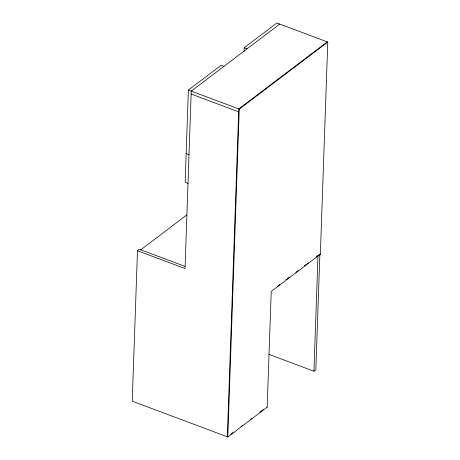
<?xml version="1.0" encoding="UTF-8"?>
<svg xmlns="http://www.w3.org/2000/svg" width="460" height="460" viewBox="0 0 460 460"><rect width="100%" height="100%" fill="white"/><g stroke="black" fill="none" stroke-linecap="round" stroke-linejoin="round"><path stroke-width="0.69" d="M184.931 266.346L139.397 249.285L137.488 250.729L132.233 401.189L227.803 437L267.185 407.169L271.227 291.479L320.355 254.271L327.767 42.067L276.891 23L244.174 47.782L244.053 51.347M223.945 66.332L221.093 65.262L188.376 90.045L185.156 182.333L188.008 183.402M227.326 436.822L238.774 108.928L327.29 41.889M227.803 437L239.252 109.106L327.767 42.067M269.065 354.407L313.933 371.22L317.969 255.725M319.872 254.282L315.842 369.777L313.933 371.22M279.743 24.069L191.233 91.109L185.035 268.542L137.488 250.729M140.484 250.039L186.84 214.929M277.581 286.131L279.893 284.378M286.114 279.668L289.604 277.023M295.786 272.343L296.924 271.48M297.603 270.963L298.741 270.101M304.319 265.874L306.596 264.155M307.315 263.609L308.453 262.746M316.451 256.686L319.878 254.092L320.355 254.271M230.753 434.228L233.036 432.498M241.023 426.443L242.167 425.58M250.729 419.094L251.873 418.232M259.86 412.177L263.287 409.584M244.174 47.782L247.026 48.846M188.376 90.045L239.252 109.106M191.13 94.035L238.677 111.855M186.162 153.571L189.014 154.64M266.714 406.991L267.185 407.169"/></g></svg>
